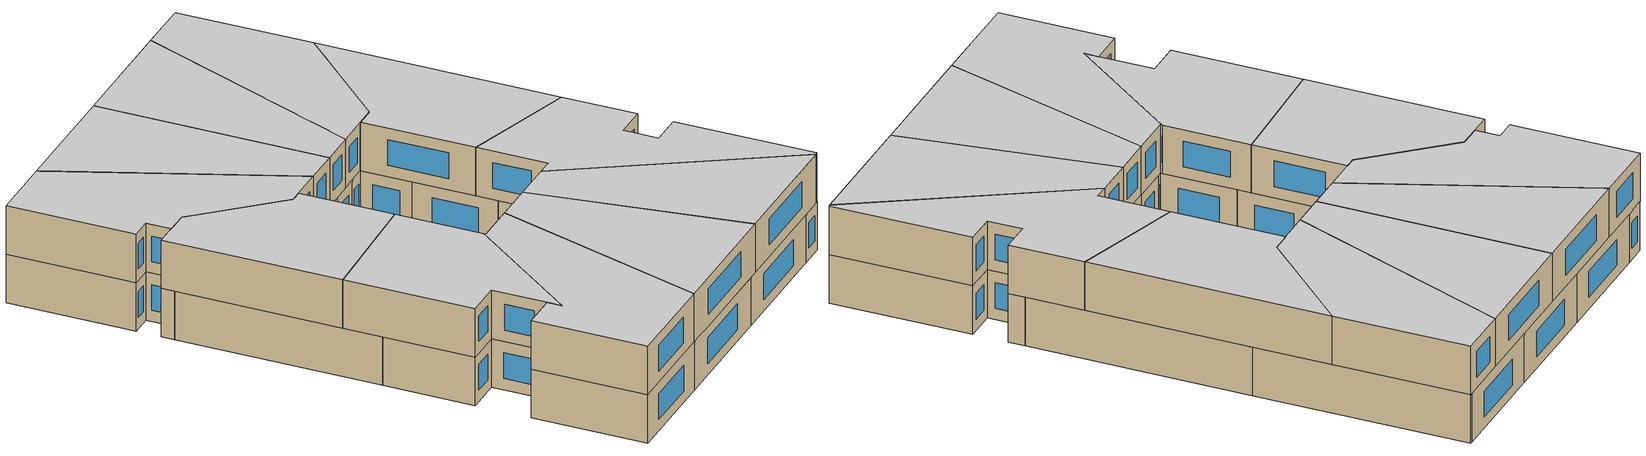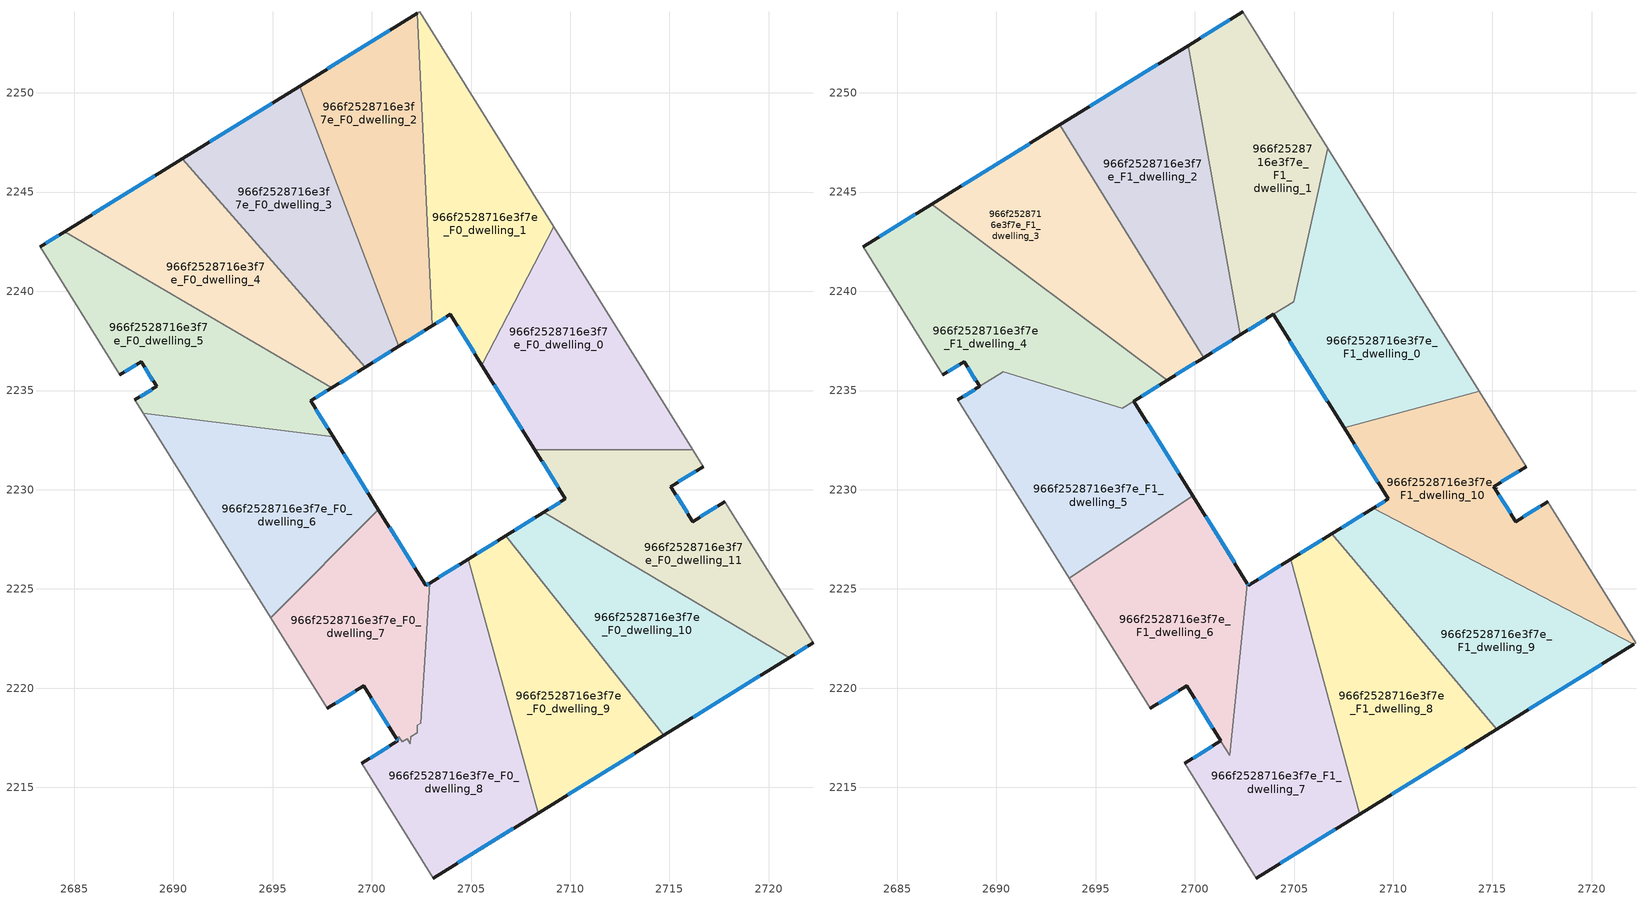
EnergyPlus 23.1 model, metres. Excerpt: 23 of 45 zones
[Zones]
966f2528716e3f7e_F0_dwelling_0
 floor ground (EU_floor_Construction): 2709.16,2243.25 2716.17,2232.01 2708.22,2232.01 2705.55,2236.28 z0
 wall outside (EU_wall_Construction): 2705.55,2236.28 2708.22,2232.01 z0:3
 wall to 966f2528716e3f7e_F0_dwelling_1 (EU_wall_Construction): 2709.16,2243.25 2705.55,2236.28 z0:3
 wall adiabatic (EU_wall_Construction): 2716.17,2232.01 2709.16,2243.25 z0:3
 wall to 966f2528716e3f7e_F0_dwelling_11 (EU_wall_Construction): 2708.22,2232.01 2716.17,2232.01 z0:3
 window (EU_Window_Construction): 2706.18,2235.28 2707.59,2233.01 z0.7:2.3
 ceiling adiabatic (EU_roof_Construction): 2716.16,2232.01 2709.16,2243.25 2705.55,2236.28 2707.52,2233.13 2714.33,2234.95 z3
966f2528716e3f7e_F0_dwelling_1
 floor ground (EU_floor_Construction): 2702.41,2254.09 2709.16,2243.25 2705.55,2236.28 2703.96,2238.84 2703.04,2238.26 2702.29,2254.01 z0
 wall outside (EU_wall_Construction): 2703.04,2238.26 2703.96,2238.84 2705.55,2236.28 z0:3
 wall to 966f2528716e3f7e_F0_dwelling_2 (EU_wall_Construction): 2702.29,2254.01 2703.04,2238.26 z0:3
 wall adiabatic (EU_wall_Construction): 2709.16,2243.25 2702.41,2254.09 2702.29,2254.01 z0:3
 window (EU_Window_Construction): 2704.34,2238.24 2705.18,2236.88 / 2703.26,2238.4 2703.75,2238.7 z0.7:2.3
966f2528716e3f7e_F0_dwelling_10
 floor ground (EU_floor_Construction): 2721.04,2221.54 2714.71,2217.62 2706.76,2227.68 2708.66,2228.86 z0
 wall outside (EU_wall_Construction): 2708.66,2228.86 2706.76,2227.68 / 2714.71,2217.62 2721.04,2221.54 z0:3
 wall to 966f2528716e3f7e_F0_dwelling_11 (EU_wall_Construction): 2721.04,2221.54 2708.66,2228.86 z0:3
 wall to 966f2528716e3f7e_F0_dwelling_9 (EU_wall_Construction): 2706.76,2227.68 2714.71,2217.62 z0:3
 window (EU_Window_Construction): 2708.21,2228.59 2707.2,2227.96 / 2716.19,2218.54 2719.55,2220.62 z0.7:2.3
 ceiling adiabatic (EU_roof_Construction): 2721.04,2221.54 2708.66,2228.86 2706.91,2227.78 2715.21,2217.94 z3
966f2528716e3f7e_F0_dwelling_11
 floor ground (EU_floor_Construction): 2717.8,2229.4 2722.23,2222.28 2721.04,2221.54 2708.66,2228.86 2709.75,2229.54 2708.22,2232.01 2716.17,2232.01 2716.69,2231.16 2715.07,2230.16 2716.17,2228.39 z0
 wall outside (EU_wall_Construction): 2721.04,2221.54 2722.23,2222.28 / 2708.22,2232.01 2709.75,2229.54 2708.66,2228.86 / 2717.8,2229.4 2716.17,2228.39 2715.07,2230.16 2716.69,2231.16 z0:3
 wall adiabatic (EU_wall_Construction): 2722.23,2222.28 2717.8,2229.4 / 2716.69,2231.16 2716.17,2232.01 z0:3
 window (EU_Window_Construction): 2721.32,2221.72 2721.95,2222.11 / 2709.5,2229.38 2708.91,2229.02 / 2708.58,2231.43 2709.39,2230.12 / 2715.45,2230.39 2716.31,2230.93 / 2715.91,2228.81 2715.33,2229.74 / 2717.41,2229.16 2716.55,2228.63 z0.7:2.3
966f2528716e3f7e_F0_dwelling_2
 floor ground (EU_floor_Construction): 2702.29,2254.01 2703.04,2238.26 2701.35,2237.22 2696.36,2250.35 z0
 wall outside (EU_wall_Construction): 2701.35,2237.22 2703.04,2238.26 / 2702.29,2254.01 2696.36,2250.35 z0:3
 wall to 966f2528716e3f7e_F0_dwelling_3 (EU_wall_Construction): 2696.36,2250.35 2701.35,2237.22 z0:3
 window (EU_Window_Construction): 2701.75,2237.47 2702.64,2238.02 / 2700.9,2253.15 2697.76,2251.21 z0.7:2.3
 ceiling adiabatic (EU_roof_Construction): 2702.29,2237.8 2699.66,2252.38 2696.36,2250.35 2701.35,2237.22 z3
966f2528716e3f7e_F0_dwelling_3
 floor ground (EU_floor_Construction): 2696.36,2250.35 2701.35,2237.22 2699.67,2236.18 2690.44,2246.68 z0
 wall outside (EU_wall_Construction): 2699.67,2236.18 2701.35,2237.22 / 2696.36,2250.35 2690.44,2246.68 z0:3
 wall to 966f2528716e3f7e_F0_dwelling_4 (EU_wall_Construction): 2690.44,2246.68 2699.67,2236.18 z0:3
 window (EU_Window_Construction): 2700.07,2236.42 2700.96,2236.98 / 2694.97,2249.49 2691.83,2247.54 z0.7:2.3
 ceiling adiabatic (EU_roof_Construction): 2701.35,2237.22 2696.36,2250.35 2693.2,2248.38 2700.45,2236.66 z3
966f2528716e3f7e_F0_dwelling_4
 floor ground (EU_floor_Construction): 2690.44,2246.68 2699.67,2236.18 2697.99,2235.13 2684.52,2243.01 z0
 wall outside (EU_wall_Construction): 2697.99,2235.13 2699.67,2236.18 / 2690.44,2246.68 2684.52,2243.01 z0:3
 wall to 966f2528716e3f7e_F0_dwelling_5 (EU_wall_Construction): 2684.52,2243.01 2697.99,2235.13 z0:3
 window (EU_Window_Construction): 2698.38,2235.38 2699.28,2235.93 / 2689.05,2245.82 2685.91,2243.87 z0.7:2.3
966f2528716e3f7e_F0_dwelling_5
 floor ground (EU_floor_Construction): 2697.99,2235.13 2696.92,2234.47 2698.04,2232.67 2688.48,2233.87 2688.06,2234.54 2689.16,2235.21 2688.37,2236.46 2687.29,2235.79 2683.28,2242.25 2684.52,2243.01 z0
 wall outside (EU_wall_Construction): 2687.29,2235.79 2688.37,2236.46 2689.16,2235.21 2688.06,2234.54 / 2684.52,2243.01 2683.28,2242.25 / 2698.04,2232.67 2696.92,2234.47 2697.99,2235.13 z0:3
 wall adiabatic (EU_wall_Construction): 2683.28,2242.25 2687.29,2235.79 / 2688.06,2234.54 2688.48,2233.87 z0:3
 wall to 966f2528716e3f7e_F0_dwelling_6 (EU_wall_Construction): 2688.48,2233.87 2698.04,2232.67 z0:3
 window (EU_Window_Construction): 2688.56,2236.17 2688.97,2235.5 / 2687.55,2235.95 2688.12,2236.3 / 2684.23,2242.83 2683.57,2242.43 / 2697.17,2234.63 2697.74,2234.98 / 2697.78,2233.09 2697.19,2234.05 / 2688.9,2235.05 2688.32,2234.69 z0.7:2.3
966f2528716e3f7e_F0_dwelling_6
 floor ground (EU_floor_Construction): 2698.04,2232.67 2700.33,2229 2694.91,2223.55 2688.48,2233.87 z0
 wall outside (EU_wall_Construction): 2700.33,2229 2698.04,2232.67 z0:3
 wall to 966f2528716e3f7e_F0_dwelling_7 (EU_wall_Construction): 2694.91,2223.55 2700.33,2229 z0:3
 wall adiabatic (EU_wall_Construction): 2688.48,2233.87 2694.91,2223.55 z0:3
 window (EU_Window_Construction): 2699.8,2229.86 2698.58,2231.81 z0.7:2.3
966f2528716e3f7e_F0_dwelling_7
 floor ground (EU_floor_Construction): 2700.33,2229 2702.71,2225.18 2702.91,2225.3 2702.46,2218.22 2702.3,2218.13 2702.28,2217.76 2701.96,2217.57 2701.94,2217.2 2701.78,2217.45 2701.52,2217.29 2701.36,2217.55 2701.23,2217.47 2699.59,2220.12 2697.75,2218.99 2694.91,2223.55 z0
 wall outside (EU_wall_Construction): 2697.75,2218.99 2699.59,2220.12 2701.23,2217.47 / 2702.91,2225.3 2702.71,2225.18 2700.33,2229 z0:3
 wall to 966f2528716e3f7e_F0_dwelling_8 (EU_wall_Construction): 2701.23,2217.47 2701.36,2217.55 2701.52,2217.29 2701.78,2217.45 2701.93,2217.19 / 2701.94,2217.2 2701.96,2217.57 2702.28,2217.76 2702.3,2218.13 2702.46,2218.22 2702.91,2225.3 z0:3
 wall adiabatic (EU_wall_Construction): 2694.91,2223.55 2697.75,2218.99 z0:3
 window (EU_Window_Construction): 2699.98,2219.5 2700.85,2218.09 / 2698.18,2219.25 2699.16,2219.85 / 2702.15,2226.08 2700.89,2228.1 / 2702.86,2225.27 2702.76,2225.21 z0.7:2.3
966f2528716e3f7e_F0_dwelling_8
 floor ground (EU_floor_Construction): 2704.85,2226.5 2708.38,2213.7 2703.09,2210.42 2699.48,2216.21 2701.31,2217.34 2701.23,2217.47 2701.36,2217.55 2701.52,2217.29 2701.78,2217.45 2701.93,2217.19 2701.96,2217.57 2702.28,2217.76 2702.3,2218.13 2702.46,2218.22 2702.91,2225.3 z0
 wall outside (EU_wall_Construction): 2704.85,2226.5 2702.91,2225.3 / 2703.09,2210.42 2708.38,2213.7 / 2701.23,2217.47 2701.31,2217.34 2699.48,2216.21 z0:3
 wall to 966f2528716e3f7e_F0_dwelling_9 (EU_wall_Construction): 2708.38,2213.7 2704.85,2226.5 z0:3
 wall adiabatic (EU_wall_Construction): 2699.48,2216.21 2703.09,2210.42 z0:3
 window (EU_Window_Construction): 2704.4,2226.22 2703.37,2225.58 / 2704.33,2211.19 2707.14,2212.93 / 2700.88,2217.07 2699.91,2216.47 / 2701.25,2217.44 2701.3,2217.37 z0.7:2.3
966f2528716e3f7e_F0_dwelling_9
 floor ground (EU_floor_Construction): 2706.76,2227.68 2714.71,2217.62 2708.38,2213.7 2704.85,2226.5 z0
 wall outside (EU_wall_Construction): 2706.76,2227.68 2704.85,2226.5 / 2708.38,2213.7 2714.71,2217.62 z0:3
 window (EU_Window_Construction): 2706.31,2227.41 2705.3,2226.78 / 2709.86,2214.62 2713.22,2216.7 z0.7:2.3
966f2528716e3f7e_F1_dwelling_0
 floor adiabatic (EU_floor_Construction): 2709.16,2243.25 2714.33,2234.95 2707.52,2233.13 2705.55,2236.28 z3
 floor to 966f2528716e3f7e_F0_dwelling_1 (EU_floor_Construction): 2706.69,2247.22 2709.16,2243.25 2705.55,2236.28 2703.96,2238.84 2704.98,2239.47 z3
 wall outside (EU_wall_Construction): 2703.96,2238.83 2707.52,2233.13 z3:6
 wall adiabatic (EU_wall_Construction): 2714.33,2234.95 2706.69,2247.22 z3:6
 wall to 966f2528716e3f7e_F1_dwelling_10 (EU_wall_Construction): 2707.52,2233.13 2714.33,2234.95 z3:6
 wall to 966f2528716e3f7e_F1_dwelling_1 (EU_wall_Construction): 2706.69,2247.22 2704.98,2239.47 2703.96,2238.83 z3:6
 window (EU_Window_Construction): 2704.8,2237.49 2706.68,2234.47 z3.7:5.3
 ceiling to 966f2528716e3f7e_F2_dwelling_0 (EU_floor_Construction): 2714.33,2234.95 2706.69,2247.22 2704.98,2239.47 2703.96,2238.83 2707.52,2233.13 z6
966f2528716e3f7e_F1_dwelling_1
 floor to 966f2528716e3f7e_F0_dwelling_1 (EU_floor_Construction): 2702.41,2254.09 2706.69,2247.22 2704.98,2239.47 2703.04,2238.27 2702.29,2254.01 z3
 floor to 966f2528716e3f7e_F0_dwelling_2 (EU_floor_Construction): 2702.29,2254.01 2703.04,2238.27 2702.42,2237.88 2702.29,2237.8 2699.66,2252.38 z3
 wall outside (EU_wall_Construction): 2702.41,2254.09 2699.66,2252.38 / 2702.29,2237.8 2703.96,2238.84 z3:6
 wall to 966f2528716e3f7e_F1_dwelling_2 (EU_wall_Construction): 2699.66,2252.38 2702.29,2237.8 z3:6
 wall adiabatic (EU_wall_Construction): 2706.69,2247.22 2702.41,2254.09 z3:6
 window (EU_Window_Construction): 2701.76,2253.69 2700.3,2252.78 / 2702.68,2238.04 2703.57,2238.59 z3.7:5.3
 ceiling to 966f2528716e3f7e_F2_dwelling_1 (EU_floor_Construction): 2704.98,2239.47 2706.69,2247.22 2702.41,2254.09 2699.66,2252.38 2702.29,2237.8 z6
966f2528716e3f7e_F1_dwelling_10
 floor to 966f2528716e3f7e_F0_dwelling_11 (EU_floor_Construction): 2717.79,2229.4 2722.23,2222.28 2722.12,2222.21 2708.98,2229.06 2709.75,2229.54 2708.22,2232.01 2716.17,2232.01 2716.69,2231.16 2715.07,2230.16 2716.16,2228.39 z3
 floor to 966f2528716e3f7e_F0_dwelling_0 (EU_floor_Construction): 2714.33,2234.95 2716.16,2232.01 2708.22,2232.01 2707.52,2233.13 z3
 wall outside (EU_wall_Construction): 2707.52,2233.13 2709.75,2229.54 2708.98,2229.06 / 2717.79,2229.4 2716.16,2228.39 2715.07,2230.16 2716.69,2231.16 z3:6
 wall adiabatic (EU_wall_Construction): 2722.12,2222.21 2722.23,2222.28 2717.79,2229.4 / 2716.69,2231.16 2714.33,2234.95 z3:6
 wall to 966f2528716e3f7e_F1_dwelling_9 (EU_wall_Construction): 2708.98,2229.06 2722.12,2222.21 z3:6
 window (EU_Window_Construction): 2709.57,2229.43 2709.16,2229.18 / 2708.04,2232.28 2709.23,2230.38 / 2715.45,2230.39 2716.31,2230.92 / 2715.91,2228.81 2715.33,2229.74 / 2717.41,2229.16 2716.55,2228.63 z3.7:5.3
 ceiling to 966f2528716e3f7e_F2_dwelling_10 (EU_floor_Construction): 2722.23,2222.28 2717.79,2229.4 2716.16,2228.39 2715.07,2230.16 2716.69,2231.16 2714.33,2234.95 2707.52,2233.13 2709.75,2229.54 2708.98,2229.06 2722.12,2222.21 z6
966f2528716e3f7e_F1_dwelling_2
 floor adiabatic (EU_floor_Construction): 2699.66,2252.38 2702.29,2237.8 2700.45,2236.66 2693.2,2248.38 z3
 wall outside (EU_wall_Construction): 2700.45,2236.66 2702.29,2237.8 / 2699.66,2252.38 2693.2,2248.38 z3:6
 wall to 966f2528716e3f7e_F1_dwelling_3 (EU_wall_Construction): 2693.2,2248.38 2700.45,2236.66 z3:6
 window (EU_Window_Construction): 2700.89,2236.93 2701.86,2237.53 / 2698.14,2251.44 2694.71,2249.32 z3.7:5.3
 ceiling to 966f2528716e3f7e_F2_dwelling_2 (EU_floor_Construction): 2702.29,2237.8 2699.66,2252.38 2693.2,2248.38 2700.45,2236.66 z6
966f2528716e3f7e_F1_dwelling_3
 floor to 966f2528716e3f7e_F0_dwelling_3 (EU_floor_Construction): 2693.2,2248.38 2700.45,2236.66 2699.67,2236.18 2690.44,2246.68 z3
 floor to 966f2528716e3f7e_F0_dwelling_4 (EU_floor_Construction): 2690.44,2246.68 2699.67,2236.18 2698.62,2235.52 2686.73,2244.38 z3
 wall outside (EU_wall_Construction): 2698.62,2235.52 2700.45,2236.66 / 2693.2,2248.38 2686.73,2244.38 z3:6
 wall to 966f2528716e3f7e_F1_dwelling_4 (EU_wall_Construction): 2686.73,2244.38 2698.62,2235.52 z3:6
 window (EU_Window_Construction): 2699.05,2235.79 2700.02,2236.39 / 2691.68,2247.44 2688.25,2245.32 z3.7:5.3
 ceiling to 966f2528716e3f7e_F2_dwelling_3 (EU_floor_Construction): 2700.45,2236.66 2693.2,2248.38 2686.73,2244.38 2698.62,2235.52 z6
966f2528716e3f7e_F1_dwelling_4
 floor to 966f2528716e3f7e_F0_dwelling_4 (EU_floor_Construction): 2698.62,2235.52 2697.99,2235.13 2684.52,2243.01 2686.73,2244.38 z3
 floor to 966f2528716e3f7e_F0_dwelling_5 (EU_floor_Construction): 2697.99,2235.13 2696.35,2234.12 2690.34,2235.94 2689.16,2235.21 2688.37,2236.46 2687.29,2235.79 2683.28,2242.25 2684.52,2243.01 z3
 wall outside (EU_wall_Construction): 2687.29,2235.79 2688.37,2236.46 2689.16,2235.21 / 2686.73,2244.38 2683.28,2242.25 / 2696.92,2234.47 2698.62,2235.52 z3:6
 wall adiabatic (EU_wall_Construction): 2683.28,2242.25 2687.29,2235.79 z3:6
 wall to 966f2528716e3f7e_F1_dwelling_5 (EU_wall_Construction): 2690.34,2235.93 2696.35,2234.12 2696.92,2234.47 / 2689.16,2235.21 2690.34,2235.94 z3:6
 window (EU_Window_Construction): 2688.56,2236.17 2688.97,2235.5 / 2687.55,2235.95 2688.12,2236.3 / 2685.92,2243.88 2684.09,2242.75 / 2697.32,2234.72 2698.22,2235.28 z3.7:5.3
 ceiling to 966f2528716e3f7e_F2_dwelling_4 (EU_floor_Construction): 2698.62,2235.52 2686.73,2244.38 2683.28,2242.25 2687.29,2235.79 2688.37,2236.46 2689.16,2235.21 2690.34,2235.94 2696.35,2234.12 z6
966f2528716e3f7e_F1_dwelling_5
 floor to 966f2528716e3f7e_F0_dwelling_6 (EU_floor_Construction): 2698.04,2232.67 2699.89,2229.7 2693.67,2225.54 2688.48,2233.87 z3
 floor to 966f2528716e3f7e_F0_dwelling_5 (EU_floor_Construction): 2696.92,2234.47 2698.04,2232.67 2688.48,2233.87 2688.06,2234.54 2690.34,2235.93 2696.35,2234.12 z3
 wall outside (EU_wall_Construction): 2699.89,2229.7 2696.92,2234.47 / 2689.16,2235.21 2688.06,2234.54 z3:6
 wall to 966f2528716e3f7e_F1_dwelling_6 (EU_wall_Construction): 2693.67,2225.54 2699.89,2229.7 z3:6
 wall adiabatic (EU_wall_Construction): 2688.06,2234.54 2693.67,2225.54 z3:6
 window (EU_Window_Construction): 2699.2,2230.82 2697.62,2233.35 / 2688.9,2235.05 2688.32,2234.69 z3.7:5.3
 ceiling to 966f2528716e3f7e_F2_dwelling_5 (EU_floor_Construction): 2699.89,2229.7 2696.92,2234.47 2696.35,2234.12 2690.34,2235.93 2688.06,2234.54 2693.67,2225.54 z6
966f2528716e3f7e_F1_dwelling_6
 floor to 966f2528716e3f7e_F0_dwelling_6 (EU_floor_Construction): 2699.89,2229.7 2700.33,2229 2694.91,2223.55 2693.67,2225.54 z3
 floor to 966f2528716e3f7e_F0_dwelling_7 (EU_floor_Construction): 2700.33,2229 2702.65,2225.28 2701.84,2217.34 2701.78,2217.45 2701.52,2217.29 2701.36,2217.55 2701.23,2217.47 2699.59,2220.12 2697.75,2218.99 2694.91,2223.55 z3
 floor to 966f2528716e3f7e_F0_dwelling_8 (EU_floor_Construction): 2701.78,2217.45 2701.84,2217.34 2701.77,2216.61 2701.31,2217.34 2701.23,2217.47 2701.36,2217.55 2701.52,2217.29 z3
 wall outside (EU_wall_Construction): 2697.75,2218.98 2699.59,2220.12 2701.31,2217.34 / 2702.65,2225.28 2699.89,2229.7 z3:6
 wall adiabatic (EU_wall_Construction): 2693.67,2225.54 2697.75,2218.98 z3:6
 wall to 966f2528716e3f7e_F1_dwelling_7 (EU_wall_Construction): 2701.31,2217.34 2701.77,2216.61 2702.65,2225.28 z3:6
 window (EU_Window_Construction): 2698.18,2219.25 2699.16,2219.85 / 2702,2226.31 2700.54,2228.66 / 2699.99,2219.47 2700.91,2217.99 z3.7:5.3
 ceiling to 966f2528716e3f7e_F2_dwelling_6 (EU_floor_Construction): 2701.77,2216.61 2702.65,2225.28 2699.89,2229.7 2693.67,2225.54 2697.75,2218.98 2699.59,2220.12 2701.31,2217.34 z6
966f2528716e3f7e_F1_dwelling_7
 floor to 966f2528716e3f7e_F0_dwelling_7 (EU_floor_Construction): 2702.91,2225.3 2702.46,2218.22 2702.3,2218.13 2702.28,2217.76 2701.96,2217.57 2701.93,2217.19 2701.84,2217.34 2702.65,2225.28 2702.71,2225.18 z3
 floor to 966f2528716e3f7e_F0_dwelling_8 (EU_floor_Construction): 2704.83,2226.49 2708.31,2213.66 2703.09,2210.42 2699.49,2216.21 2699.6,2216.28 2701.31,2217.34 2701.77,2216.61 2701.84,2217.34 2701.94,2217.2 2701.96,2217.57 2702.28,2217.76 2702.3,2218.13 2702.46,2218.22 2702.91,2225.3 z3
 wall outside (EU_wall_Construction): 2704.83,2226.49 2702.71,2225.18 2702.65,2225.28 / 2703.09,2210.42 2708.31,2213.66 / 2701.31,2217.34 2699.48,2216.21 z3:6
 wall to 966f2528716e3f7e_F1_dwelling_8 (EU_wall_Construction): 2708.31,2213.66 2704.83,2226.49 z3:6
 wall adiabatic (EU_wall_Construction): 2699.48,2216.21 2703.09,2210.42 z3:6
 window (EU_Window_Construction): 2702.7,2225.2 2702.67,2225.25 / 2704.33,2226.18 2703.21,2225.49 / 2704.31,2211.18 2707.08,2212.9 / 2700.88,2217.08 2699.91,2216.47 z3.7:5.3
 ceiling to 966f2528716e3f7e_F2_dwelling_7 (EU_floor_Construction): 2708.31,2213.66 2704.83,2226.49 2702.71,2225.18 2702.65,2225.28 2701.77,2216.61 2701.31,2217.34 2699.48,2216.21 2703.09,2210.42 z6
966f2528716e3f7e_F1_dwelling_8
 floor to 966f2528716e3f7e_F0_dwelling_8 (EU_floor_Construction): 2704.85,2226.5 2708.38,2213.7 2708.31,2213.66 2704.83,2226.49 z3
 floor to 966f2528716e3f7e_F0_dwelling_9 (EU_floor_Construction): 2706.76,2227.68 2714.71,2217.62 2708.38,2213.7 2704.85,2226.5 z3
 floor to 966f2528716e3f7e_F0_dwelling_10 (EU_floor_Construction): 2706.91,2227.78 2715.21,2217.94 2714.71,2217.62 2706.76,2227.68 z3
 wall outside (EU_wall_Construction): 2706.91,2227.78 2704.83,2226.49 / 2708.31,2213.66 2715.21,2217.94 z3:6
 wall to 966f2528716e3f7e_F1_dwelling_9 (EU_wall_Construction): 2715.21,2217.94 2706.91,2227.78 z3:6
 window (EU_Window_Construction): 2706.42,2227.48 2705.32,2226.79 / 2709.93,2214.66 2713.59,2216.93 z3.7:5.3
 ceiling to 966f2528716e3f7e_F2_dwelling_8 (EU_floor_Construction): 2715.21,2217.94 2706.91,2227.78 2704.83,2226.49 2708.31,2213.66 z6
966f2528716e3f7e_F1_dwelling_9
 floor to 966f2528716e3f7e_F0_dwelling_11 (EU_floor_Construction): 2722.12,2222.21 2721.04,2221.54 2708.66,2228.86 2708.98,2229.06 z3
 floor adiabatic (EU_floor_Construction): 2721.04,2221.54 2715.21,2217.94 2706.91,2227.78 2708.98,2229.06 2708.66,2228.86 z3
 wall outside (EU_wall_Construction): 2708.98,2229.06 2706.91,2227.78 / 2715.21,2217.94 2722.12,2222.21 z3:6
 window (EU_Window_Construction): 2708.49,2228.76 2707.39,2228.08 / 2716.84,2218.94 2720.5,2221.21 z3.7:5.3
 ceiling to 966f2528716e3f7e_F2_dwelling_9 (EU_floor_Construction): 2722.12,2222.21 2708.98,2229.06 2706.91,2227.78 2715.21,2217.94 z6
[Building]
EU S2 Campaign: North Axis=0; Terrain=City; Solar Distribution=FullExterior
[Site:Location]
Budapest.Ferenc.Liszt.Intl.AP: Latitude=47.437; Longitude=19.256; Time Zone=1; Elevation=185
[SizingPeriod:WeatherFileDays]
AnnualSizingPeriod: Begin Month=1; Begin Day of Month=1; End Month=12; End Day of Month=31; Day of Week for Start Day=Monday; Use Weather File Daylight Saving Period=No; Use Weather File Rain and Snow Indicators=No
[MATERIAL]
EU_InternalMass_Material: Roughness=MediumRough; Thickness=0.1; Conductivity=1; Density=1800; Specific Heat=900; Thermal Absorptance=0.9; Solar Absorptance=0.7; Visible Absorptance=0.7
[MATERIAL:NOMASS] Roughness=MediumRough; Thermal Absorptance=0.9; Solar Absorptance=0.7; Visible Absorptance=0.7
Name | Thermal Resistance
EU_wall_NoMass | 0.832559
EU_roof_NoMass | 1.39638
EU_floor_NoMass | 0.872794
[WINDOWMATERIAL:SIMPLEGLAZINGSYSTEM]
EU_Window_SimpleGlazing: UFactor=2.79869; Solar Heat Gain Coefficient=0.75; Visible Transmittance=0.75
[CONSTRUCTION]
EU_wall_Construction: EU_wall_NoMass
EU_roof_Construction: EU_roof_NoMass
EU_floor_Construction: EU_floor_NoMass
EU_Window_Construction: EU_Window_SimpleGlazing
EU_InternalMass_Construction: EU_InternalMass_Material
[ZONE] Type=1; Multiplier=1; Ceiling Height=autocalculate; Floor Area=autocalculate; Part of Total Floor Area=Yes
Name | Volume
966f2528716e3f7e_F0_dwelling_0 | 185.054
966f2528716e3f7e_F1_dwelling_0 | 204.092
966f2528716e3f7e_F0_dwelling_1 | 184.974
966f2528716e3f7e_F1_dwelling_1 | 199.607
966f2528716e3f7e_F0_dwelling_10 | 185.057
966f2528716e3f7e_F1_dwelling_10 | 201.852
966f2528716e3f7e_F0_dwelling_11 | 185.047
966f2528716e3f7e_F0_dwelling_2 | 185.1
966f2528716e3f7e_F1_dwelling_2 | 201.874
966f2528716e3f7e_F0_dwelling_3 | 185.026
966f2528716e3f7e_F1_dwelling_3 | 201.875
966f2528716e3f7e_F0_dwelling_4 | 185.028
966f2528716e3f7e_F1_dwelling_4 | 207.517
966f2528716e3f7e_F0_dwelling_5 | 185.059
966f2528716e3f7e_F1_dwelling_5 | 196.188
966f2528716e3f7e_F0_dwelling_6 | 185.041
966f2528716e3f7e_F1_dwelling_6 | 187.32
966f2528716e3f7e_F0_dwelling_7 | 159.947
966f2528716e3f7e_F1_dwelling_7 | 216.445
966f2528716e3f7e_F0_dwelling_8 | 210.151
966f2528716e3f7e_F1_dwelling_8 | 201.84
966f2528716e3f7e_F0_dwelling_9 | 185.036
966f2528716e3f7e_F1_dwelling_9 | 201.892
[INTERNALMASS] Construction=EU_InternalMass_Construction
Name | Zone or ZoneList | Surface Area
966f2528716e3f7e_F0_dwelling_0_EU_InternalMass | 966f2528716e3f7e_F0_dwelling_0 | 61.6847
966f2528716e3f7e_F0_dwelling_1_EU_InternalMass | 966f2528716e3f7e_F0_dwelling_1 | 61.6578
966f2528716e3f7e_F0_dwelling_2_EU_InternalMass | 966f2528716e3f7e_F0_dwelling_2 | 61.7
966f2528716e3f7e_F0_dwelling_3_EU_InternalMass | 966f2528716e3f7e_F0_dwelling_3 | 61.675
966f2528716e3f7e_F0_dwelling_4_EU_InternalMass | 966f2528716e3f7e_F0_dwelling_4 | 61.676
966f2528716e3f7e_F0_dwelling_5_EU_InternalMass | 966f2528716e3f7e_F0_dwelling_5 | 61.6866
966f2528716e3f7e_F0_dwelling_6_EU_InternalMass | 966f2528716e3f7e_F0_dwelling_6 | 61.6801
966f2528716e3f7e_F0_dwelling_7_EU_InternalMass | 966f2528716e3f7e_F0_dwelling_7 | 53.321
966f2528716e3f7e_F0_dwelling_8_EU_InternalMass | 966f2528716e3f7e_F0_dwelling_8 | 70.0511
966f2528716e3f7e_F0_dwelling_9_EU_InternalMass | 966f2528716e3f7e_F0_dwelling_9 | 61.6787
966f2528716e3f7e_F0_dwelling_10_EU_InternalMass | 966f2528716e3f7e_F0_dwelling_10 | 61.6858
966f2528716e3f7e_F0_dwelling_11_EU_InternalMass | 966f2528716e3f7e_F0_dwelling_11 | 61.6868
966f2528716e3f7e_F1_dwelling_0_EU_InternalMass | 966f2528716e3f7e_F1_dwelling_0 | 68.0323
966f2528716e3f7e_F1_dwelling_1_EU_InternalMass | 966f2528716e3f7e_F1_dwelling_1 | 66.5468
966f2528716e3f7e_F1_dwelling_2_EU_InternalMass | 966f2528716e3f7e_F1_dwelling_2 | 67.2912
966f2528716e3f7e_F1_dwelling_3_EU_InternalMass | 966f2528716e3f7e_F1_dwelling_3 | 67.2915
966f2528716e3f7e_F1_dwelling_4_EU_InternalMass | 966f2528716e3f7e_F1_dwelling_4 | 69.1691
966f2528716e3f7e_F1_dwelling_5_EU_InternalMass | 966f2528716e3f7e_F1_dwelling_5 | 65.4026
966f2528716e3f7e_F1_dwelling_6_EU_InternalMass | 966f2528716e3f7e_F1_dwelling_6 | 62.4379
966f2528716e3f7e_F1_dwelling_7_EU_InternalMass | 966f2528716e3f7e_F1_dwelling_7 | 72.1493
966f2528716e3f7e_F1_dwelling_8_EU_InternalMass | 966f2528716e3f7e_F1_dwelling_8 | 67.2802
966f2528716e3f7e_F1_dwelling_9_EU_InternalMass | 966f2528716e3f7e_F1_dwelling_9 | 67.2973
966f2528716e3f7e_F1_dwelling_10_EU_InternalMass | 966f2528716e3f7e_F1_dwelling_10 | 67.2837
[OTHEREQUIPMENT] Fuel Type=Electricity; Design Level Calculation Method=Watts/Area; Power per Zone Floor Area=1; Fraction Latent=0; Fraction Radiant=0; Fraction Lost=0; Carbon Dioxide Generation Rate=0; EndUse Subcategory=EU_Step8_InternalGains
Name | Zone or ZoneList or Space or SpaceList | Schedule
EU_Step8_InternalGain_966f2528716e3f7e_F0_dwelling_0_f000 | 966f2528716e3f7e_F0_dwelling_0 | EU_Step8_GainSchedule_966f2528716e3f7e_F0_dwelling_0_f000
EU_Step8_InternalGain_966f2528716e3f7e_F0_dwelling_1_f000 | 966f2528716e3f7e_F0_dwelling_1 | EU_Step8_GainSchedule_966f2528716e3f7e_F0_dwelling_1_f000
EU_Step8_InternalGain_966f2528716e3f7e_F0_dwelling_2_f000 | 966f2528716e3f7e_F0_dwelling_2 | EU_Step8_GainSchedule_966f2528716e3f7e_F0_dwelling_2_f000
EU_Step8_InternalGain_966f2528716e3f7e_F0_dwelling_3_f000 | 966f2528716e3f7e_F0_dwelling_3 | EU_Step8_GainSchedule_966f2528716e3f7e_F0_dwelling_3_f000
EU_Step8_InternalGain_966f2528716e3f7e_F0_dwelling_4_f000 | 966f2528716e3f7e_F0_dwelling_4 | EU_Step8_GainSchedule_966f2528716e3f7e_F0_dwelling_4_f000
EU_Step8_InternalGain_966f2528716e3f7e_F0_dwelling_5_f000 | 966f2528716e3f7e_F0_dwelling_5 | EU_Step8_GainSchedule_966f2528716e3f7e_F0_dwelling_5_f000
EU_Step8_InternalGain_966f2528716e3f7e_F0_dwelling_6_f000 | 966f2528716e3f7e_F0_dwelling_6 | EU_Step8_GainSchedule_966f2528716e3f7e_F0_dwelling_6_f000
EU_Step8_InternalGain_966f2528716e3f7e_F0_dwelling_7_f000 | 966f2528716e3f7e_F0_dwelling_7 | EU_Step8_GainSchedule_966f2528716e3f7e_F0_dwelling_7_f000
EU_Step8_InternalGain_966f2528716e3f7e_F0_dwelling_8_f000 | 966f2528716e3f7e_F0_dwelling_8 | EU_Step8_GainSchedule_966f2528716e3f7e_F0_dwelling_8_f000
EU_Step8_InternalGain_966f2528716e3f7e_F0_dwelling_9_f000 | 966f2528716e3f7e_F0_dwelling_9 | EU_Step8_GainSchedule_966f2528716e3f7e_F0_dwelling_9_f000
EU_Step8_InternalGain_966f2528716e3f7e_F0_dwelling_10_f000 | 966f2528716e3f7e_F0_dwelling_10 | EU_Step8_GainSchedule_966f2528716e3f7e_F0_dwelling_10_f000
EU_Step8_InternalGain_966f2528716e3f7e_F0_dwelling_11_f000 | 966f2528716e3f7e_F0_dwelling_11 | EU_Step8_GainSchedule_966f2528716e3f7e_F0_dwelling_11_f000
EU_Step8_InternalGain_966f2528716e3f7e_F1_dwelling_0_f000 | 966f2528716e3f7e_F1_dwelling_0 | EU_Step8_GainSchedule_966f2528716e3f7e_F1_dwelling_0_f000
EU_Step8_InternalGain_966f2528716e3f7e_F1_dwelling_1_f000 | 966f2528716e3f7e_F1_dwelling_1 | EU_Step8_GainSchedule_966f2528716e3f7e_F1_dwelling_1_f000
EU_Step8_InternalGain_966f2528716e3f7e_F1_dwelling_2_f000 | 966f2528716e3f7e_F1_dwelling_2 | EU_Step8_GainSchedule_966f2528716e3f7e_F1_dwelling_2_f000
EU_Step8_InternalGain_966f2528716e3f7e_F1_dwelling_3_f000 | 966f2528716e3f7e_F1_dwelling_3 | EU_Step8_GainSchedule_966f2528716e3f7e_F1_dwelling_3_f000
EU_Step8_InternalGain_966f2528716e3f7e_F1_dwelling_4_f000 | 966f2528716e3f7e_F1_dwelling_4 | EU_Step8_GainSchedule_966f2528716e3f7e_F1_dwelling_4_f000
EU_Step8_InternalGain_966f2528716e3f7e_F1_dwelling_5_f000 | 966f2528716e3f7e_F1_dwelling_5 | EU_Step8_GainSchedule_966f2528716e3f7e_F1_dwelling_5_f000
EU_Step8_InternalGain_966f2528716e3f7e_F1_dwelling_6_f000 | 966f2528716e3f7e_F1_dwelling_6 | EU_Step8_GainSchedule_966f2528716e3f7e_F1_dwelling_6_f000
EU_Step8_InternalGain_966f2528716e3f7e_F1_dwelling_7_f000 | 966f2528716e3f7e_F1_dwelling_7 | EU_Step8_GainSchedule_966f2528716e3f7e_F1_dwelling_7_f000
EU_Step8_InternalGain_966f2528716e3f7e_F1_dwelling_8_f000 | 966f2528716e3f7e_F1_dwelling_8 | EU_Step8_GainSchedule_966f2528716e3f7e_F1_dwelling_8_f000
EU_Step8_InternalGain_966f2528716e3f7e_F1_dwelling_9_f000 | 966f2528716e3f7e_F1_dwelling_9 | EU_Step8_GainSchedule_966f2528716e3f7e_F1_dwelling_9_f000
EU_Step8_InternalGain_966f2528716e3f7e_F1_dwelling_10_f000 | 966f2528716e3f7e_F1_dwelling_10 | EU_Step8_GainSchedule_966f2528716e3f7e_F1_dwelling_10_f000
[ZONEVENTILATION:DESIGNFLOWRATE] Schedule=EU_AlwaysOn; Design Flow Rate Calculation Method=AirChanges/Hour; Air Changes per Hour=0.475469; Ventilation Type=Natural; Fan Pressure Rise=0; Fan Total Efficiency=1; Constant Term Coefficient=1; Temperature Term Coefficient=0; Velocity Term Coefficient=0; Velocity Squared Term Coefficient=0; Minimum Indoor Temperature=-100; Maximum Indoor Temperature=100; Delta Temperature=-100; Minimum Outdoor Temperature=-100; Maximum Outdoor Temperature=100; Maximum Wind Speed=40
Name | Zone or ZoneList or Space or SpaceList
EU_ConstantAir_966f2528716e3f7e_F0_dwelling_0 | 966f2528716e3f7e_F0_dwelling_0
EU_ConstantAir_966f2528716e3f7e_F0_dwelling_1 | 966f2528716e3f7e_F0_dwelling_1
EU_ConstantAir_966f2528716e3f7e_F0_dwelling_2 | 966f2528716e3f7e_F0_dwelling_2
EU_ConstantAir_966f2528716e3f7e_F0_dwelling_3 | 966f2528716e3f7e_F0_dwelling_3
EU_ConstantAir_966f2528716e3f7e_F0_dwelling_4 | 966f2528716e3f7e_F0_dwelling_4
EU_ConstantAir_966f2528716e3f7e_F0_dwelling_5 | 966f2528716e3f7e_F0_dwelling_5
EU_ConstantAir_966f2528716e3f7e_F0_dwelling_6 | 966f2528716e3f7e_F0_dwelling_6
EU_ConstantAir_966f2528716e3f7e_F0_dwelling_7 | 966f2528716e3f7e_F0_dwelling_7
EU_ConstantAir_966f2528716e3f7e_F0_dwelling_8 | 966f2528716e3f7e_F0_dwelling_8
EU_ConstantAir_966f2528716e3f7e_F0_dwelling_9 | 966f2528716e3f7e_F0_dwelling_9
EU_ConstantAir_966f2528716e3f7e_F0_dwelling_10 | 966f2528716e3f7e_F0_dwelling_10
EU_ConstantAir_966f2528716e3f7e_F0_dwelling_11 | 966f2528716e3f7e_F0_dwelling_11
EU_ConstantAir_966f2528716e3f7e_F1_dwelling_0 | 966f2528716e3f7e_F1_dwelling_0
EU_ConstantAir_966f2528716e3f7e_F1_dwelling_1 | 966f2528716e3f7e_F1_dwelling_1
EU_ConstantAir_966f2528716e3f7e_F1_dwelling_2 | 966f2528716e3f7e_F1_dwelling_2
EU_ConstantAir_966f2528716e3f7e_F1_dwelling_3 | 966f2528716e3f7e_F1_dwelling_3
EU_ConstantAir_966f2528716e3f7e_F1_dwelling_4 | 966f2528716e3f7e_F1_dwelling_4
EU_ConstantAir_966f2528716e3f7e_F1_dwelling_5 | 966f2528716e3f7e_F1_dwelling_5
EU_ConstantAir_966f2528716e3f7e_F1_dwelling_6 | 966f2528716e3f7e_F1_dwelling_6
EU_ConstantAir_966f2528716e3f7e_F1_dwelling_7 | 966f2528716e3f7e_F1_dwelling_7
EU_ConstantAir_966f2528716e3f7e_F1_dwelling_8 | 966f2528716e3f7e_F1_dwelling_8
EU_ConstantAir_966f2528716e3f7e_F1_dwelling_9 | 966f2528716e3f7e_F1_dwelling_9
EU_ConstantAir_966f2528716e3f7e_F1_dwelling_10 | 966f2528716e3f7e_F1_dwelling_10
[HVACTEMPLATE:THERMOSTAT] Constant Heating Setpoint=20; Constant Cooling Setpoint=50
EU_HeatOnly_966f2528716e3f7e_F0_dwelling_0; EU_HeatOnly_966f2528716e3f7e_F0_dwelling_1; EU_HeatOnly_966f2528716e3f7e_F0_dwelling_2; EU_HeatOnly_966f2528716e3f7e_F0_dwelling_3; EU_HeatOnly_966f2528716e3f7e_F0_dwelling_4; EU_HeatOnly_966f2528716e3f7e_F0_dwelling_5; EU_HeatOnly_966f2528716e3f7e_F0_dwelling_6; EU_HeatOnly_966f2528716e3f7e_F0_dwelling_7; EU_HeatOnly_966f2528716e3f7e_F0_dwelling_8; EU_HeatOnly_966f2528716e3f7e_F0_dwelling_9; EU_HeatOnly_966f2528716e3f7e_F0_dwelling_10; EU_HeatOnly_966f2528716e3f7e_F0_dwelling_11; EU_HeatOnly_966f2528716e3f7e_F1_dwelling_0; EU_HeatOnly_966f2528716e3f7e_F1_dwelling_1; EU_HeatOnly_966f2528716e3f7e_F1_dwelling_2; EU_HeatOnly_966f2528716e3f7e_F1_dwelling_3; EU_HeatOnly_966f2528716e3f7e_F1_dwelling_4; EU_HeatOnly_966f2528716e3f7e_F1_dwelling_5; EU_HeatOnly_966f2528716e3f7e_F1_dwelling_6; EU_HeatOnly_966f2528716e3f7e_F1_dwelling_7; EU_HeatOnly_966f2528716e3f7e_F1_dwelling_8; EU_HeatOnly_966f2528716e3f7e_F1_dwelling_9; EU_HeatOnly_966f2528716e3f7e_F1_dwelling_10; EU_HeatOnly_966f2528716e3f7e_F2_dwelling_0; EU_HeatOnly_966f2528716e3f7e_F2_dwelling_1; EU_HeatOnly_966f2528716e3f7e_F2_dwelling_2; EU_HeatOnly_966f2528716e3f7e_F2_dwelling_3; EU_HeatOnly_966f2528716e3f7e_F2_dwelling_4; EU_HeatOnly_966f2528716e3f7e_F2_dwelling_5; EU_HeatOnly_966f2528716e3f7e_F2_dwelling_6; EU_HeatOnly_966f2528716e3f7e_F2_dwelling_7; EU_HeatOnly_966f2528716e3f7e_F2_dwelling_8; EU_HeatOnly_966f2528716e3f7e_F2_dwelling_9; EU_HeatOnly_966f2528716e3f7e_F2_dwelling_10; EU_HeatOnly_966f2528716e3f7e_F3_dwelling_0; EU_HeatOnly_966f2528716e3f7e_F3_dwelling_1; EU_HeatOnly_966f2528716e3f7e_F3_dwelling_2; EU_HeatOnly_966f2528716e3f7e_F3_dwelling_3; EU_HeatOnly_966f2528716e3f7e_F3_dwelling_4; EU_HeatOnly_966f2528716e3f7e_F3_dwelling_5; EU_HeatOnly_966f2528716e3f7e_F3_dwelling_6; EU_HeatOnly_966f2528716e3f7e_F3_dwelling_7; EU_HeatOnly_966f2528716e3f7e_F3_dwelling_8; EU_HeatOnly_966f2528716e3f7e_F3_dwelling_9; EU_HeatOnly_966f2528716e3f7e_F3_dwelling_10
[HVACTEMPLATE:ZONE:IDEALLOADSAIRSYSTEM] System Availability Schedule=EU_AlwaysOn; Maximum Heating Supply Air Temperature=50; Minimum Cooling Supply Air Temperature=13; Maximum Heating Supply Air Humidity Ratio=0.0156; Minimum Cooling Supply Air Humidity Ratio=0.0077; Heating Limit=NoLimit; Cooling Limit=NoLimit; Heating Availability Schedule=EU_AlwaysOn; Cooling Availability Schedule=EU_CoolingOff; Dehumidification Control Type=ConstantSensibleHeatRatio; Cooling Sensible Heat Ratio=0.7; Dehumidification Setpoint=60; Humidification Control Type=None; Humidification Setpoint=30; Outdoor Air Method=None; Outdoor Air Flow Rate per Person=0.00944; Outdoor Air Flow Rate per Zone Floor Area=0; Outdoor Air Flow Rate per Zone=0; Demand Controlled Ventilation Type=None; Outdoor Air Economizer Type=NoEconomizer; Heat Recovery Type=None; Sensible Heat Recovery Effectiveness=0.7; Latent Heat Recovery Effectiveness=0.65
Name | Template Thermostat
966f2528716e3f7e_F0_dwelling_0 | EU_HeatOnly_966f2528716e3f7e_F0_dwelling_0
966f2528716e3f7e_F0_dwelling_1 | EU_HeatOnly_966f2528716e3f7e_F0_dwelling_1
966f2528716e3f7e_F0_dwelling_2 | EU_HeatOnly_966f2528716e3f7e_F0_dwelling_2
966f2528716e3f7e_F0_dwelling_3 | EU_HeatOnly_966f2528716e3f7e_F0_dwelling_3
966f2528716e3f7e_F0_dwelling_4 | EU_HeatOnly_966f2528716e3f7e_F0_dwelling_4
966f2528716e3f7e_F0_dwelling_5 | EU_HeatOnly_966f2528716e3f7e_F0_dwelling_5
966f2528716e3f7e_F0_dwelling_6 | EU_HeatOnly_966f2528716e3f7e_F0_dwelling_6
966f2528716e3f7e_F0_dwelling_7 | EU_HeatOnly_966f2528716e3f7e_F0_dwelling_7
966f2528716e3f7e_F0_dwelling_8 | EU_HeatOnly_966f2528716e3f7e_F0_dwelling_8
966f2528716e3f7e_F0_dwelling_9 | EU_HeatOnly_966f2528716e3f7e_F0_dwelling_9
966f2528716e3f7e_F0_dwelling_10 | EU_HeatOnly_966f2528716e3f7e_F0_dwelling_10
966f2528716e3f7e_F0_dwelling_11 | EU_HeatOnly_966f2528716e3f7e_F0_dwelling_11
966f2528716e3f7e_F1_dwelling_0 | EU_HeatOnly_966f2528716e3f7e_F1_dwelling_0
966f2528716e3f7e_F1_dwelling_1 | EU_HeatOnly_966f2528716e3f7e_F1_dwelling_1
966f2528716e3f7e_F1_dwelling_2 | EU_HeatOnly_966f2528716e3f7e_F1_dwelling_2
966f2528716e3f7e_F1_dwelling_3 | EU_HeatOnly_966f2528716e3f7e_F1_dwelling_3
966f2528716e3f7e_F1_dwelling_4 | EU_HeatOnly_966f2528716e3f7e_F1_dwelling_4
966f2528716e3f7e_F1_dwelling_5 | EU_HeatOnly_966f2528716e3f7e_F1_dwelling_5
966f2528716e3f7e_F1_dwelling_6 | EU_HeatOnly_966f2528716e3f7e_F1_dwelling_6
966f2528716e3f7e_F1_dwelling_7 | EU_HeatOnly_966f2528716e3f7e_F1_dwelling_7
966f2528716e3f7e_F1_dwelling_8 | EU_HeatOnly_966f2528716e3f7e_F1_dwelling_8
966f2528716e3f7e_F1_dwelling_9 | EU_HeatOnly_966f2528716e3f7e_F1_dwelling_9
966f2528716e3f7e_F1_dwelling_10 | EU_HeatOnly_966f2528716e3f7e_F1_dwelling_10
[SIZING:ZONE] Zone Cooling Design Supply Air Temperature Input Method=SupplyAirTemperature; Zone Cooling Design Supply Air Temperature=13; Zone Heating Design Supply Air Temperature Input Method=SupplyAirTemperature; Zone Heating Design Supply Air Temperature=50; Zone Cooling Design Supply Air Humidity Ratio=0.008; Zone Heating Design Supply Air Humidity Ratio=0.008; Cooling Design Air Flow Method=DesignDay; Cooling Design Air Flow Rate=0; Cooling Minimum Air Flow per Zone Floor Area=0.000762; Cooling Minimum Air Flow=0; Cooling Minimum Air Flow Fraction=0.2; Heating Design Air Flow Method=DesignDay; Heating Design Air Flow Rate=0; Heating Maximum Air Flow per Zone Floor Area=0.002032; Heating Maximum Air Flow=0.141576; Heating Maximum Air Flow Fraction=0.3; Account for Dedicated Outdoor Air System=No; Dedicated Outdoor Air System Control Strategy=NeutralSupplyAir; Dedicated Outdoor Air Low Setpoint Temperature for Design=autosize; Dedicated Outdoor Air High Setpoint Temperature for Design=autosize; Zone Load Sizing Method=Sensible Load Only No Latent Load; Zone Latent Cooling Design Supply Air Humidity Ratio Input Method=HumidityRatioDifference; Zone Cooling Design Supply Air Humidity Ratio Difference=0.005; Zone Latent Heating Design Supply Air Humidity Ratio Input Method=HumidityRatioDifference; Zone Humidification Design Supply Air Humidity Ratio Difference=0.005
966f2528716e3f7e_F0_dwelling_0; 966f2528716e3f7e_F0_dwelling_1; 966f2528716e3f7e_F0_dwelling_2; 966f2528716e3f7e_F0_dwelling_3; 966f2528716e3f7e_F0_dwelling_4; 966f2528716e3f7e_F0_dwelling_5; 966f2528716e3f7e_F0_dwelling_6; 966f2528716e3f7e_F0_dwelling_7; 966f2528716e3f7e_F0_dwelling_8; 966f2528716e3f7e_F0_dwelling_9; 966f2528716e3f7e_F0_dwelling_10; 966f2528716e3f7e_F0_dwelling_11; 966f2528716e3f7e_F1_dwelling_0; 966f2528716e3f7e_F1_dwelling_1; 966f2528716e3f7e_F1_dwelling_2; 966f2528716e3f7e_F1_dwelling_3; 966f2528716e3f7e_F1_dwelling_4; 966f2528716e3f7e_F1_dwelling_5; 966f2528716e3f7e_F1_dwelling_6; 966f2528716e3f7e_F1_dwelling_7; 966f2528716e3f7e_F1_dwelling_8; 966f2528716e3f7e_F1_dwelling_9; 966f2528716e3f7e_F1_dwelling_10
[SCHEDULE:CONSTANT]
Name | Hourly Value
EU_AlwaysOn | 1
EU_CoolingOff | 0
[SCHEDULE:FILE] Column Number=1; Rows to Skip at Top=0; Number of Hours of Data=8760; Column Separator=Comma; Interpolate to Timestep=No; Minutes per Item=60; Adjust Schedule for Daylight Savings=Yes
Name | File
EU_Step8_GainSchedule_966f2528716e3f7e_F0_dwelling_0_f000 | ../../schedules/966f2528716e3f7e/966f2528716e3f7e_F0_dwelling_0_f000_gain.csv
EU_Step8_GainSchedule_966f2528716e3f7e_F0_dwelling_1_f000 | ../../schedules/966f2528716e3f7e/966f2528716e3f7e_F0_dwelling_1_f000_gain.csv
EU_Step8_GainSchedule_966f2528716e3f7e_F0_dwelling_2_f000 | ../../schedules/966f2528716e3f7e/966f2528716e3f7e_F0_dwelling_2_f000_gain.csv
EU_Step8_GainSchedule_966f2528716e3f7e_F0_dwelling_3_f000 | ../../schedules/966f2528716e3f7e/966f2528716e3f7e_F0_dwelling_3_f000_gain.csv
EU_Step8_GainSchedule_966f2528716e3f7e_F0_dwelling_4_f000 | ../../schedules/966f2528716e3f7e/966f2528716e3f7e_F0_dwelling_4_f000_gain.csv
EU_Step8_GainSchedule_966f2528716e3f7e_F0_dwelling_5_f000 | ../../schedules/966f2528716e3f7e/966f2528716e3f7e_F0_dwelling_5_f000_gain.csv
EU_Step8_GainSchedule_966f2528716e3f7e_F0_dwelling_6_f000 | ../../schedules/966f2528716e3f7e/966f2528716e3f7e_F0_dwelling_6_f000_gain.csv
EU_Step8_GainSchedule_966f2528716e3f7e_F0_dwelling_7_f000 | ../../schedules/966f2528716e3f7e/966f2528716e3f7e_F0_dwelling_7_f000_gain.csv
EU_Step8_GainSchedule_966f2528716e3f7e_F0_dwelling_8_f000 | ../../schedules/966f2528716e3f7e/966f2528716e3f7e_F0_dwelling_8_f000_gain.csv
EU_Step8_GainSchedule_966f2528716e3f7e_F0_dwelling_9_f000 | ../../schedules/966f2528716e3f7e/966f2528716e3f7e_F0_dwelling_9_f000_gain.csv
EU_Step8_GainSchedule_966f2528716e3f7e_F0_dwelling_10_f000 | ../../schedules/966f2528716e3f7e/966f2528716e3f7e_F0_dwelling_10_f000_gain.csv
EU_Step8_GainSchedule_966f2528716e3f7e_F0_dwelling_11_f000 | ../../schedules/966f2528716e3f7e/966f2528716e3f7e_F0_dwelling_11_f000_gain.csv
EU_Step8_GainSchedule_966f2528716e3f7e_F1_dwelling_0_f000 | ../../schedules/966f2528716e3f7e/966f2528716e3f7e_F1_dwelling_0_f000_gain.csv
EU_Step8_GainSchedule_966f2528716e3f7e_F1_dwelling_1_f000 | ../../schedules/966f2528716e3f7e/966f2528716e3f7e_F1_dwelling_1_f000_gain.csv
EU_Step8_GainSchedule_966f2528716e3f7e_F1_dwelling_2_f000 | ../../schedules/966f2528716e3f7e/966f2528716e3f7e_F1_dwelling_2_f000_gain.csv
EU_Step8_GainSchedule_966f2528716e3f7e_F1_dwelling_3_f000 | ../../schedules/966f2528716e3f7e/966f2528716e3f7e_F1_dwelling_3_f000_gain.csv
EU_Step8_GainSchedule_966f2528716e3f7e_F1_dwelling_4_f000 | ../../schedules/966f2528716e3f7e/966f2528716e3f7e_F1_dwelling_4_f000_gain.csv
EU_Step8_GainSchedule_966f2528716e3f7e_F1_dwelling_5_f000 | ../../schedules/966f2528716e3f7e/966f2528716e3f7e_F1_dwelling_5_f000_gain.csv
EU_Step8_GainSchedule_966f2528716e3f7e_F1_dwelling_6_f000 | ../../schedules/966f2528716e3f7e/966f2528716e3f7e_F1_dwelling_6_f000_gain.csv
EU_Step8_GainSchedule_966f2528716e3f7e_F1_dwelling_7_f000 | ../../schedules/966f2528716e3f7e/966f2528716e3f7e_F1_dwelling_7_f000_gain.csv
EU_Step8_GainSchedule_966f2528716e3f7e_F1_dwelling_8_f000 | ../../schedules/966f2528716e3f7e/966f2528716e3f7e_F1_dwelling_8_f000_gain.csv
EU_Step8_GainSchedule_966f2528716e3f7e_F1_dwelling_9_f000 | ../../schedules/966f2528716e3f7e/966f2528716e3f7e_F1_dwelling_9_f000_gain.csv
EU_Step8_GainSchedule_966f2528716e3f7e_F1_dwelling_10_f000 | ../../schedules/966f2528716e3f7e/966f2528716e3f7e_F1_dwelling_10_f000_gain.csv
